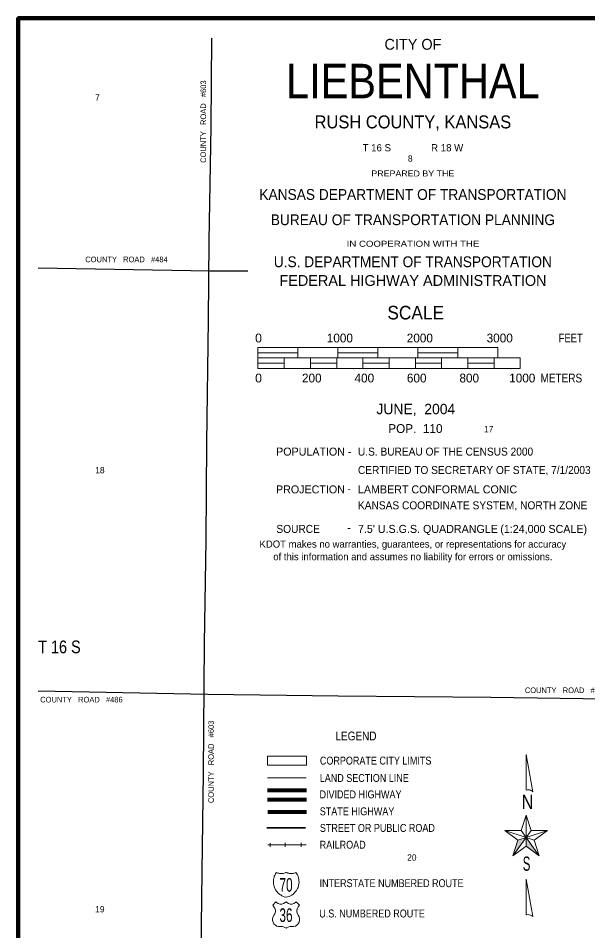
# Model space of a CAD drawing. Extents: x 291.5 to 296, y 2656.25 to 2660.19.
# Drawn here: x 291.497 to 292.846, y 2658.032 to 2660.191 of the extents above; entities that cross this region are included whole.
import ezdxf
from ezdxf.enums import TextEntityAlignment as Align

# ---------------------------------------------------------------- set-up
doc = ezdxf.new("R2010")
doc.units = 0
doc.header["$LTSCALE"] = 0.0061
doc.linetypes.add('LONG_DASHED', pattern=[7.5, 6, -1.5])
doc.linetypes.add('MEDIUM_DASHED', pattern=[4.5, 3, -1.5])
for name, color, linetype, lineweight in [('14', 7, 'Continuous', 25), ('48', 7, 'Continuous', 106), ('49', 7, 'Continuous', 13), ('50', 7, 'Continuous', 13), ('51', 7, 'Continuous', 13)]:
    doc.layers.add(name, color=color, linetype=linetype, lineweight=lineweight)
doc.layers.add('45', color=7, linetype='Continuous')
doc.layers.add('46', color=7, linetype='Continuous')

msp = doc.modelspace()

# ---------------------------------------------------------------- hatches: boundary and pattern name
at = {"layer": '51'}
for points in [[(292.668371, 2658.20947), (292.680492, 2658.246402), (292.699811, 2658.252652)], [(292.699811, 2658.252652), (292.699811, 2658.232386), (292.731061, 2658.20947)]]:
    msp.add_hatch(color=256, dxfattribs=at).paths.add_polyline_path(points)

# ---------------------------------------------------------------- linework, layer by layer
at = {"layer": '14'}
for points in [[(291.906439, 2656.356061), (291.907386, 2656.635227), (291.912311, 2656.906439), (291.917992, 2657.186553), (291.922159, 2657.408144), (291.926326, 2657.633712), (291.929545, 2657.918182), (291.932197, 2658.171212), (291.935417, 2658.405871), (291.937879, 2658.712689), (291.941856, 2658.956439), (291.943561, 2659.186364), (291.947538, 2659.476705), (291.949242, 2659.664962), (291.953598, 2659.93428), (291.955114, 2660.143939)], [(291.544318, 2659.600758), (291.950947, 2659.593939), (292.04053, 2659.593371)], [(291.544318, 2658.6), (291.945644, 2658.592235), (292.254924, 2658.588068), (292.615909, 2658.584848), (292.944318, 2658.580492)]]:
    msp.add_lwpolyline(points, dxfattribs=at)
at = {"layer": '48'}
msp.add_lwpolyline([(291.49697, 2656.308712), (291.49697, 2660.191288), (295.379545, 2660.191288), (295.379545, 2656.308712)], close=True, dxfattribs=at)
at = {"layer": '50', "linetype": 'MEDIUM_DASHED'}
msp.add_line((292.087121, 2658.394129), (292.178598, 2658.394129), dxfattribs=at)
at = {"layer": '50', "lineweight": 80}
for p, q in [((292.087121, 2658.364583), (292.179735, 2658.364583)), ((292.087121, 2658.342992), (292.179735, 2658.342992)), ((292.088068, 2658.313636), (292.179545, 2658.313636))]:
    msp.add_line(p, q, dxfattribs=at)
at = {"layer": '50', "lineweight": 35}
msp.add_line((292.085985, 2658.275379), (292.177462, 2658.275379), dxfattribs=at)
at = {"layer": '50'}
for p, q in [((292.093561, 2658.239773), (292.093561, 2658.230492)), ((292.129356, 2658.240341), (292.129356, 2658.231061)), ((292.166856, 2658.240341), (292.166856, 2658.231061)), ((292.088068, 2658.235227), (292.178598, 2658.235227))]:
    msp.add_line(p, q, dxfattribs=at)
at = {"layer": '50', "linetype": 'LONG_DASHED'}
msp.add_lwpolyline([(292.087311, 2658.445455), (292.179924, 2658.445455), (292.179924, 2658.423864), (292.087311, 2658.423864)], close=True, dxfattribs=at)
at = {"layer": '50'}
for points in [[(292.108523, 2658.170265), (292.106439, 2658.167424), (292.105114, 2658.164583), (292.104545, 2658.1625), (292.103409, 2658.160985), (292.10303, 2658.158523), (292.102273, 2658.156629), (292.101705, 2658.153598), (292.101326, 2658.15), (292.101515, 2658.144697), (292.101894, 2658.141288), (292.10303, 2658.138068), (292.103409, 2658.135985), (292.104924, 2658.132386), (292.10625, 2658.129356), (292.108712, 2658.125758), (292.110227, 2658.123864), (292.111932, 2658.12178), (292.113447, 2658.120644), (292.114962, 2658.119318), (292.116856, 2658.117992), (292.118561, 2658.116856), (292.120076, 2658.11572), (292.121591, 2658.114962), (292.123485, 2658.113826), (292.126705, 2658.112689), (292.130492, 2658.111364), (292.131629, 2658.111364), (292.135038, 2658.112311), (292.138636, 2658.113258), (292.141856, 2658.114962), (292.144886, 2658.116667), (292.147727, 2658.11875), (292.150568, 2658.121212), (292.15303, 2658.124053), (292.155682, 2658.127273), (292.157576, 2658.130492), (292.158333, 2658.132008), (292.159659, 2658.134659), (292.160795, 2658.139015), (292.161553, 2658.143182), (292.161932, 2658.147159), (292.161742, 2658.151326), (292.161553, 2658.154356), (292.160985, 2658.156629), (292.159659, 2658.160985), (292.158333, 2658.164205), (292.15625, 2658.167614), (292.154735, 2658.170265), (292.152841, 2658.169508), (292.149621, 2658.168561), (292.147917, 2658.167992), (292.146023, 2658.167614), (292.142992, 2658.167424), (292.139583, 2658.167992), (292.137689, 2658.168371), (292.135795, 2658.168561), (292.13447, 2658.169129), (292.132576, 2658.169697), (292.131629, 2658.170265), (292.130492, 2658.169697), (292.128977, 2658.169129), (292.127083, 2658.168561), (292.125379, 2658.167992), (292.121591, 2658.167424), (292.117992, 2658.167424), (292.115909, 2658.167992), (292.114205, 2658.168371), (292.112121, 2658.16875), (292.110227, 2658.169508)], [(292.107197, 2658.100189), (292.099621, 2658.092424), (292.102652, 2658.089015), (292.104735, 2658.085606), (292.106061, 2658.08125), (292.106061, 2658.076894), (292.104735, 2658.072538), (292.102652, 2658.068939), (292.100568, 2658.065341), (292.099432, 2658.060985), (292.099432, 2658.056629), (292.100568, 2658.052083), (292.102652, 2658.048674), (292.105871, 2658.045455), (292.10947, 2658.043182), (292.113636, 2658.042045), (292.122538, 2658.042045), (292.126705, 2658.040909), (292.130303, 2658.038826), (292.131629, 2658.038068), (292.132008, 2658.038826), (292.135985, 2658.040909), (292.140152, 2658.042045), (292.148674, 2658.042045), (292.153409, 2658.043182), (292.157008, 2658.045455), (292.160038, 2658.048674), (292.162311, 2658.052083), (292.163447, 2658.056629), (292.163447, 2658.060985), (292.162311, 2658.065341), (292.160038, 2658.068939), (292.157955, 2658.072538), (292.156629, 2658.076894), (292.156629, 2658.08125), (292.157955, 2658.085606), (292.160038, 2658.089015), (292.163447, 2658.092424), (292.155114, 2658.100189), (292.153788, 2658.098674), (292.15, 2658.096402), (292.145833, 2658.095265), (292.141288, 2658.095265), (292.137121, 2658.096402), (292.133333, 2658.098674), (292.131629, 2658.100189), (292.128977, 2658.098674), (292.125189, 2658.096402), (292.121212, 2658.095265), (292.116667, 2658.095265), (292.1125, 2658.096402), (292.108902, 2658.098674)]]:
    msp.add_lwpolyline(points, close=True, dxfattribs=at)
at = {"layer": '51'}
for p, q in [((292.064773, 2659.399811), (292.15947, 2659.399811)), ((292.254167, 2659.399811), (292.348864, 2659.399811)), ((292.443561, 2659.399811), (292.538258, 2659.399811)), ((292.064773, 2659.375189), (292.126894, 2659.375189)), ((292.189015, 2659.375189), (292.251136, 2659.375189)), ((292.313258, 2659.375189), (292.375379, 2659.375189)), ((292.4375, 2659.375189), (292.499621, 2659.375189)), ((292.561742, 2659.375189), (292.623864, 2659.375189)), ((292.687879, 2658.269129), (292.699811, 2658.305871)), ((292.699811, 2658.305871), (292.711742, 2658.269129))]:
    msp.add_line(p, q, dxfattribs=at)
for points in [[(292.064773, 2659.3875), (292.15947, 2659.3875), (292.15947, 2659.412121), (292.064773, 2659.412121)], [(292.15947, 2659.3875), (292.254167, 2659.3875), (292.254167, 2659.412121), (292.15947, 2659.412121)], [(292.254167, 2659.3875), (292.348864, 2659.3875), (292.348864, 2659.412121), (292.254167, 2659.412121)], [(292.348864, 2659.3875), (292.443561, 2659.3875), (292.443561, 2659.412121), (292.348864, 2659.412121)], [(292.443561, 2659.3875), (292.538258, 2659.3875), (292.538258, 2659.412121), (292.443561, 2659.412121)], [(292.538258, 2659.3875), (292.632955, 2659.3875), (292.632955, 2659.412121), (292.538258, 2659.412121)], [(292.064773, 2659.362879), (292.126894, 2659.362879), (292.126894, 2659.3875), (292.064773, 2659.3875)], [(292.126894, 2659.362879), (292.189015, 2659.362879), (292.189015, 2659.3875), (292.126894, 2659.3875)], [(292.189015, 2659.362879), (292.251136, 2659.362879), (292.251136, 2659.3875), (292.189015, 2659.3875)], [(292.251136, 2659.362879), (292.313258, 2659.362879), (292.313258, 2659.3875), (292.251136, 2659.3875)], [(292.313258, 2659.362879), (292.375379, 2659.362879), (292.375379, 2659.3875), (292.313258, 2659.3875)], [(292.375379, 2659.362879), (292.4375, 2659.362879), (292.4375, 2659.3875), (292.375379, 2659.3875)], [(292.4375, 2659.362879), (292.499621, 2659.362879), (292.499621, 2659.3875), (292.4375, 2659.3875)], [(292.499621, 2659.362879), (292.561742, 2659.362879), (292.561742, 2659.3875), (292.499621, 2659.3875)], [(292.561742, 2659.362879), (292.623864, 2659.362879), (292.623864, 2659.3875), (292.561742, 2659.3875)], [(292.623864, 2659.362879), (292.685985, 2659.362879), (292.685985, 2659.3875), (292.623864, 2659.3875)], [(292.699811, 2658.364962), (292.699811, 2658.449432), (292.715341, 2658.361174), (292.713068, 2658.363068), (292.710606, 2658.364394), (292.708333, 2658.365341), (292.705682, 2658.36553), (292.702841, 2658.36553)], [(292.699811, 2658.305871), (292.687879, 2658.269129), (292.699811, 2658.252652)], [(292.699811, 2658.305871), (292.699811, 2658.252652), (292.711742, 2658.269129)], [(292.649242, 2658.269129), (292.699811, 2658.252652), (292.680492, 2658.246402)], [(292.687879, 2658.269129), (292.649242, 2658.269129), (292.699811, 2658.252652)], [(292.750379, 2658.269129), (292.711742, 2658.269129), (292.699811, 2658.252652)], [(292.699811, 2658.252652), (292.719129, 2658.246402), (292.750379, 2658.269129)], [(292.668371, 2658.20947), (292.699811, 2658.252652), (292.699811, 2658.232386)], [(292.668371, 2658.20947), (292.680492, 2658.246402), (292.699811, 2658.252652)], [(292.699811, 2658.252652), (292.719129, 2658.246402), (292.731061, 2658.20947)], [(292.699811, 2658.252652), (292.699811, 2658.232386), (292.731061, 2658.20947)], [(292.699811, 2658.069697), (292.699811, 2658.153977), (292.715341, 2658.065909), (292.713258, 2658.067803), (292.710417, 2658.069318), (292.707197, 2658.070076), (292.704735, 2658.070455), (292.701705, 2658.070076)]]:
    msp.add_lwpolyline(points, close=True, dxfattribs=at)
for points in [[(292.680492, 2658.246402), (292.649242, 2658.269129), (292.687879, 2658.269129), (292.699811, 2658.305871)], [(292.711742, 2658.269129), (292.750379, 2658.269129), (292.719129, 2658.246402)], [(292.699811, 2658.232386), (292.668371, 2658.20947), (292.680492, 2658.246402)], [(292.719129, 2658.246402), (292.731061, 2658.20947), (292.699811, 2658.232386)]]:
    msp.add_lwpolyline(points, dxfattribs=at)

# ---------------------------------------------------------------- texts
at = {"layer": '45'}
for s, p in [('7', (291.684659, 2659.996591)), ('8', (292.425379, 2659.852083)), ('17', (292.611269, 2659.211742)), ('18', (291.690436, 2659.114394)), ('20', (292.429167, 2658.197917)), ('19', (291.690341, 2658.075568))]:
    msp.add_text(s, height=0.01496, dxfattribs=at).set_placement(p, align=Align.CENTER)
at = {"layer": '46', "width": 0.85}
msp.add_text('T 16 S', height=0.03011, dxfattribs=at).set_placement((291.594413, 2658.688826), align=Align.CENTER)
at = {"layer": '49'}
for p in [(291.941856, 2659.946591), (291.960227, 2658.431818)]:
    msp.add_text('COUNTY   ROAD   #603', height=0.01326, rotation=90, dxfattribs=at).set_placement(p, align=Align.CENTER)
for s, p in [('COUNTY   ROAD   #484', (291.753409, 2659.614015)), ('COUNTY   ROAD   #486', (292.794413, 2658.594508)), ('COUNTY   ROAD   #486', (291.646686, 2658.572348))]:
    msp.add_text(s, height=0.01326, dxfattribs=at).set_placement(p, align=Align.CENTER)
at = {"layer": '50'}
for s, height, width, p in [('LEGEND', 0.02083, 0.85, (292.296875, 2658.482576)), ('CORPORATE CITY LIMITS', 0.01875, 0.85, (292.343466, 2658.425379)), ('LAND SECTION LINE', 0.01875, 0.85, (292.316477, 2658.38428)), ('DIVIDED HIGHWAY', 0.01875, 0.85, (292.307576, 2658.345455)), ('STATE HIGHWAY', 0.01875, 0.85, (292.299337, 2658.305303)), ('STREET OR PUBLIC ROAD', 0.01875, 0.85, (292.347538, 2658.266098)), ('RAILROAD', 0.01875, 0.85, (292.265341, 2658.226326)), ('70', 0.0322, 0.65, (292.13125, 2658.124621)), ('INTERSTATE NUMBERED ROUTE', 0.01875, 0.85, (292.381155, 2658.135417)), ('36', 0.0322, 0.65, (292.131061, 2658.05303)), ('U.S. NUMBERED ROUTE', 0.01875, 0.85, (292.334848, 2658.063636))]:
    msp.add_text(s, height=height, dxfattribs=dict(at, width=width)).set_placement(p, align=Align.CENTER)
at = {"layer": '51'}
for s, height, p in [('CITY OF', 0.02557, (292.431818, 2660.116856)), ('T 16 S               R 18 W', 0.01705, (292.431723, 2659.876326)), ('FEDERAL HIGHWAY ADMINISTRATION', 0.02557, (292.431818, 2659.557955)), ('KDOT makes no warranties, guarantees, or representations for accuracy', 0.01688, (292.431534, 2658.938636)), ('of this information and assumes no liability for errors or omissions.', 0.01688, (292.431534, 2658.908902))]:
    msp.add_text(s, height=height, dxfattribs=at).set_placement(p, align=Align.CENTER)
for s, height, width, p in [('LIEBENTHAL', 0.08163, 0.9, (292.431629, 2660.001894)), ('RUSH COUNTY, KANSAS', 0.03068, 0.95, (292.431629, 2659.930682)), ('PREPARED BY THE', 0.0142, 1.1, (292.431534, 2659.816856)), ('KANSAS DEPARTMENT OF TRANSPORTATION', 0.02557, 0.95, (292.431723, 2659.761553)), ('BUREAU OF TRANSPORTATION PLANNING', 0.02557, 0.95, (292.431629, 2659.701705)), ('IN COOPERATION WITH THE', 0.0142, 1.2, (292.431818, 2659.650568)), ('U.S. DEPARTMENT OF TRANSPORTATION', 0.02557, 0.95, (292.431534, 2659.602273)), ('N', 0.03375, 0.85, (292.702936, 2658.320265)), ('S', 0.03375, 0.6, (292.700852, 2658.174053))]:
    msp.add_text(s, height=height, dxfattribs=dict(at, width=width)).set_placement(p, align=Align.CENTER)
for s, height, width, p in [('SCALE', 0.0322, 0.95, (292.371212, 2659.478598)), ('0', 0.02083, 1.05, (292.057955, 2659.424242)), ('FEET', 0.02083, 0.8, (292.776894, 2659.424242)), ('0', 0.02083, 1.05, (292.057955, 2659.329545)), ('METERS', 0.02083, 0.85, (292.733902, 2659.329545)), ('U.S. BUREAU OF THE CENSUS 2000', 0.0189, 0.95, (292.301515, 2659.156439)), ('CERTIFIED TO SECRETARY OF STATE, 7/1/2003', 0.0189, 0.95, (292.301515, 2659.112879)), ('KANSAS COORDINATE SYSTEM,', 0.01894, 0.95, (292.301515, 2659.029356)), ('NORTH ZONE', 0.01894, 0.95, (292.685606, 2659.029356)), ('SOURCE ', 0.01894, 0.95, (292.108333, 2658.973485))]:
    msp.add_text(s, height=height, dxfattribs=dict(at, width=width)).set_placement(p)
for s, height, p in [('1000', 0.02083, (292.227652, 2659.424242)), ('2000', 0.02083, (292.417045, 2659.424242)), ('3000', 0.02083, (292.60625, 2659.424242)), ('200', 0.02083, (292.168939, 2659.329545)), ('400', 0.02083, (292.293371, 2659.329545)), ('600', 0.02083, (292.417424, 2659.329545)), ('800', 0.02083, (292.541856, 2659.329545)), ('1000', 0.02083, (292.659659, 2659.329545)), ('JUNE,  2004', 0.02462, (292.345265, 2659.254356)), ('POP.  110', 0.02083, (292.373295, 2659.210038)), ('POPULATION -', 0.0189, (292.107765, 2659.156439)), ('PROJECTION ', 0.01894, (292.107386, 2659.067045)), ('LAMBERT CONFORMAL CONIC', 0.01894, (292.301515, 2659.067045)), ('-', 0.01894, (292.276515, 2659.068561)), ("7.5' U.S.G.S. QUADRANGLE", 0.01894, (292.301515, 2658.973485)), ('(1:24,000 SCALE)', 0.01894, (292.638636, 2658.973485)), ('-', 0.01894, (292.276136, 2658.976894))]:
    msp.add_text(s, height=height, dxfattribs=at).set_placement(p)

doc.saveas('drawing.dxf')
